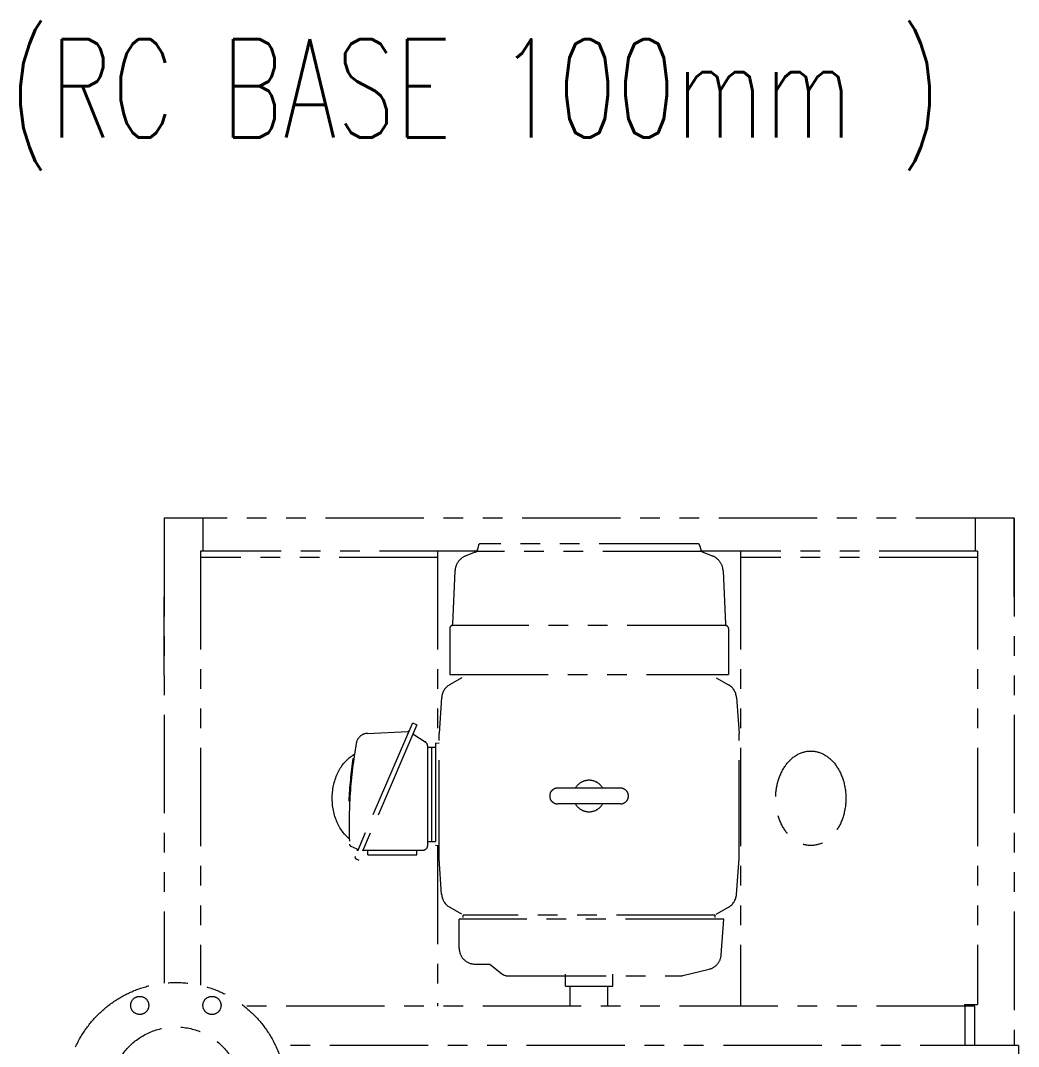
# Model space of a CAD drawing. Extents: x 0 to 160756, y 0 to 229247.
# Drawn here: x 112642 to 113910, y 188063 to 189366 of the extents above; entities that cross this region are included whole.
import ezdxf
from ezdxf.enums import TextEntityAlignment as Align

# ---------------------------------------------------------------- set-up
doc = ezdxf.new("R2010")
doc.units = 0
doc.header["$LTSCALE"] = 10
doc.linetypes.add('XCM7Q30CDA-200K$0$PHANTOM', pattern=[2.5, 1.25, -0.25, 0.25, -0.25, 0.25, -0.25])
doc.layers.add('XCM7Q30CDA-200K$0$U-CDA-TXT', color=4, linetype='Continuous')
doc.layers.add('XCM7Q30CDA-200K$0$一期設備', color=22, linetype='Continuous', lineweight=9)
doc.styles.add('XCM7Q30CDA-200K$0$aa-txt', font='simplex.shx', dxfattribs={"width": 0.8, "bigfont": 'chineset.shx'})

# ---------------------------------------------------------------- blocks, each defined once
blk = doc.blocks.new('XCM7Q30CDA-200K$0$DRYER 6500')
at = {"linetype": 'XCM7Q30CDA-200K$0$PHANTOM', "lineweight": 13, "ltscale": 10}
for p, q in [((540, 2146.3), (-540, 2146.3)), ((-540, 2146.3), (-540, 1555.5)), ((-490.5, 2146.3), (-490.5, 2104.3)), ((490.5, 2146.3), (490.5, 2104.3)), ((540, 2146.3), (540, 1476.3)), ((540, 2046.3), (540, 2146.3)), ((-140.5, 2111.8), (-141.9, 2106.2)), ((138, 2113.7), (-138, 2113.7)), ((140.5, 2111.8), (141.9, 2106.2)), ((-141.1, 2104.3), (-493.5, 2104.3)), ((-493.5, 2104.3), (-493.5, 1552.7)), ((-192.5, 2104.3), (-192.5, 1860.5)), ((-144.9, 2102.8), (-156.6, 2098.3)), ((142.5, 2103.7), (-142.5, 2103.7)), ((493.5, 2104.3), (141.1, 2104.3)), ((144.9, 2102.8), (156.6, 2098.3)), ((192.5, 2104.3), (192.5, 1526.3)), ((493.5, 2104.3), (493.5, 1528.3)), ((-192.5, 2096.3), (-493.5, 2096.3)), ((493.5, 2096.3), (192.5, 2096.3)), ((-170.4, 2079.1), (-173.4, 2011.3)), ((170.4, 2079.1), (173.4, 2011.3)), ((-540, 1946.3), (-540, 2046.3)), ((173.5, 2009.7), (-173.5, 2009.7)), ((-177.1, 2006.1), (-177.1, 1947.7)), ((177.1, 2006.1), (177.1, 1947.7)), ((-161.5, 1943.5), (-177.3, 1934.4)), ((-177.1, 1947.7), (177.1, 1947.7)), ((161.5, 1943.5), (177.3, 1934.4)), ((-187.3, 1918.5), (-190.5, 1872.7)), ((187.2, 1918.5), (190.5, 1872.7)), ((-225.3, 1884.1), (-297.2, 1716.3)), ((-218.9, 1883.8), (-292.6, 1711.9)), ((-222.4, 1885.3), (-218.9, 1883.8)), ((-281.5, 1872.7), (-230.4, 1875)), ((-224, 1872), (-208.3, 1862)), ((-190.5, 1713.7), (-190.5, 1872.7)), ((190.5, 1713.7), (190.5, 1872.7)), ((-205, 1730.5), (-205, 1856)), ((-205, 1855.3), (-195, 1855.3)), ((-200, 1855.3), (-200, 1735.3)), ((-195, 1860.3), (-190.5, 1860.7)), ((-195, 1860.3), (-195, 1730.3)), ((-300, 1841), (-298.8, 1840.8)), ((40, 1803.2), (-40, 1803.2)), ((-305.3, 1787.1), (-304.1, 1787)), ((40, 1783.2), (-40, 1783.2)), ((-205, 1735.3), (-195, 1735.3)), ((-302.5, 1729.4), (-295.2, 1726.1)), ((-287.3, 1724.3), (-211.2, 1724.3)), ((-281, 1718.5), (-281, 1724.3)), ((-219, 1718.5), (-219, 1724.3)), ((-190.5, 1729.8), (-195, 1730.3)), ((-192.5, 1730), (-192.5, 1526.3)), ((-296.1, 1713.4), (-292.6, 1711.9)), ((-281, 1718.5), (-219, 1718.5)), ((-187.3, 1667.9), (-190.5, 1713.7)), ((187.2, 1667.9), (190.5, 1713.7)), ((-161.5, 1642.9), (-177.3, 1652)), ((161.5, 1642.9), (177.3, 1652)), ((-165, 1599.7), (-165, 1636.7)), ((171.1, 1636.7), (-165, 1636.7)), ((160, 1641.7), (-160, 1641.7)), ((-160, 1638.7), (-160, 1641.7)), ((160, 1638.7), (160, 1641.7)), ((167.9, 1591.3), (171.1, 1636.7)), ((-145, 1579.7), (-126, 1579.7)), ((-126, 1579.7), (-110.8, 1567.4)), ((-103.2, 1564.7), (115.6, 1564.7)), ((-30, 1551.7), (-30, 1566.7)), ((30, 1551.7), (30, 1566.7)), ((119, 1565.1), (152.7, 1573.3)), ((-30, 1551.7), (30, 1551.7)), ((-24, 1526.3), (-24, 1551.7)), ((24, 1526.3), (24, 1551.7)), ((490, 1526.3), (-438.4, 1526.3)), ((476.8, 1528.3), (493.5, 1528.3)), ((476.8, 1528.3), (476.8, 1526.3)), ((478, 1476.3), (478, 1526.3)), ((490, 1476.3), (490, 1526.3)), ((545.6, 1476.3), (-398.5, 1476.3)), ((545.6, 1476.3), (545.6, 1356.3))]:
    blk.add_line(p, q, dxfattribs=at)
for centre, radius in [((-525, 1416.3), 140), ((-570.9, 1527.2), 11.5), ((-479.1, 1527.2), 11.5), ((-525, 1416.3), 83.5)]:
    blk.add_circle(centre, radius, dxfattribs=at)
for centre, radius, start, end in [((-138, 2111.1), 2.6, 90, 165.9638), ((138, 2111.1), 2.6, 14.0362, 90), ((-146.7, 2107.5), 5, 291.0728, 345.9638), ((146.7, 2107.5), 5, 194.0362, 248.9272), ((-148.8, 2078.1), 21.6, 111.0727, 177.4286), ((148.8, 2078.1), 21.6, 2.5714, 68.9273), ((-173.5, 2006.1), 3.6, 90.4212, 180), ((-175.4, 2011.4), 2, 290.1336, 357.4289), ((175.4, 2011.4), 2, 182.5711, 249.8664), ((173.5, 2006.1), 3.6, 360, 89.5788), ((-167.3, 1917.1), 20, 119.9151, 175.8811), ((167.3, 1917.1), 20, 4.1189, 60.0849), ((-223.3, 1883.2), 2.2, 66.8121, 156.8119), ((-280.8, 1857.6), 15.2, 92.5814, 170.005), ((-230.5, 1877), 2, 272.5815, 336.8123), ((295.1, 1756.1), 600, 170.0014, 182.2822), ((-212.2, 1856), 7.2, 0, 57.4536), ((295.1, 1756.1), 601.2, 171.8776, 177.0403), ((0, 1793.2), 20, 30, 150), ((-40, 1793.2), 10, 90, 270), ((40, 1793.2), 10, 270, 90), ((0, 1793.2), 20, 210, 330), ((-301.2, 1732.3), 3.2, 182.2823, 245.8121), ((-296, 1724.2), 2, 336.812, 65.812), ((-211.2, 1730.5), 6.2, 270, 0.0001), ((-295.2, 1715.4), 2.2, 156.812, 246.8121), ((-167.3, 1669.4), 20, 184.1188, 240.0849), ((167.3, 1669.4), 20, 299.9151, 355.8812), ((-145, 1599.7), 20, 180, 270), ((147.9, 1592.7), 20, 283.6494, 356.0103), ((-103.2, 1576.8), 12.1, 231.015, 269.9999), ((115.6, 1579), 14.3, 270.0001, 283.6495)]:
    blk.add_arc(centre, radius, start, end, dxfattribs=at)
at = {"linetype": 'XCM7Q30CDA-200K$0$PHANTOM', "lineweight": 13, "ltscale": 10, "extrusion": (0, 0, -1)}
blk.add_ellipse((-281.7, 1790.3), major_axis=(0, 60), ratio=0.74321, start_param=3.684759, end_param=5.92773, dxfattribs=at)
at = {"linetype": 'XCM7Q30CDA-200K$0$PHANTOM', "lineweight": 13, "ltscale": 10}
blk.add_ellipse((281.7, 1790.3), major_axis=(0, 60), ratio=0.74321, dxfattribs=at)
blk = doc.blocks.new('XCM7Q30CDA-200K')
at = {"layer": 'XCM7Q30CDA-200K$0$一期設備'}
blk.add_blockref('XCM7Q30CDA-200K$0$DRYER 6500', (113364.3, 186588.1), dxfattribs=at)
at = {"layer": 'XCM7Q30CDA-200K$0$U-CDA-TXT', "style": 'XCM7Q30CDA-200K$0$aa-txt', "width": 0.7}
blk.add_text('(RC BASE 100mm )', height=125, dxfattribs=at).set_placement((113219.5, 189271.2), align=Align.MIDDLE)

msp = doc.modelspace()

# ---------------------------------------------------------------- block references
msp.add_blockref('XCM7Q30CDA-200K', (0, 0))

doc.saveas('drawing.dxf')
